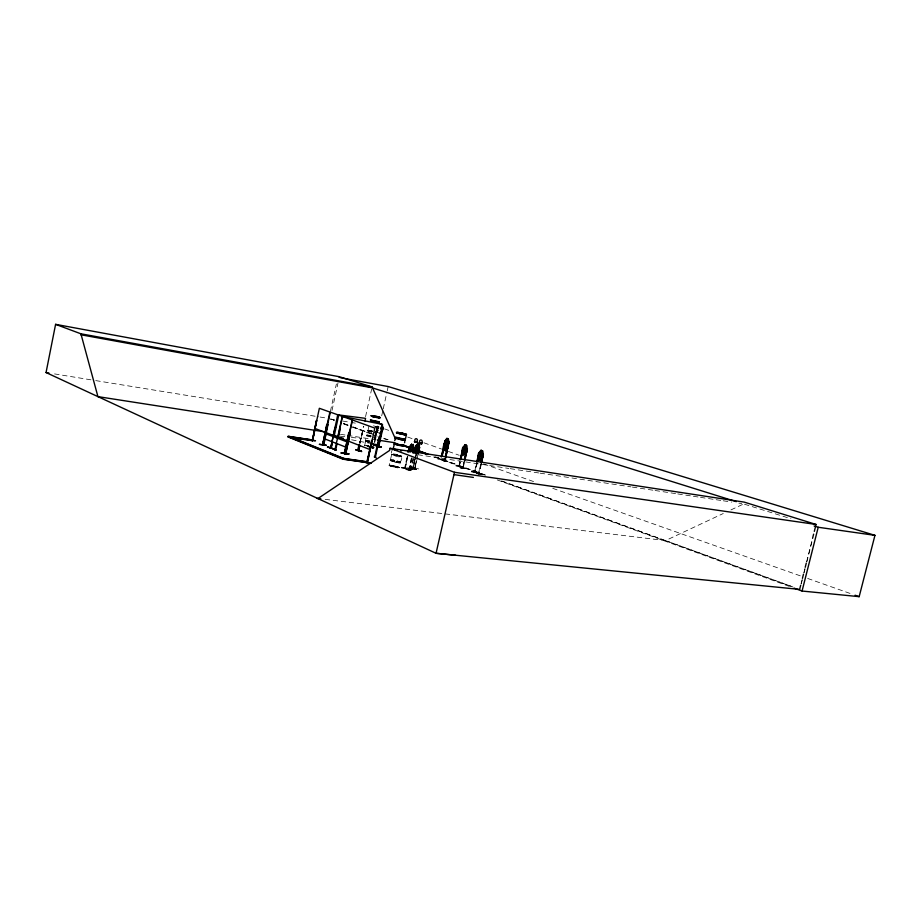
<?xml version="1.0" encoding="UTF-8"?>
<svg xmlns="http://www.w3.org/2000/svg" width="921" height="921" viewBox="0 0 921 921"><rect width="100%" height="100%" fill="white"/><g stroke="black" fill="none" stroke-linecap="round" stroke-linejoin="round"><path stroke-width="0.69" stroke-dasharray="4.61 3.45" d="M376.079 427.471L378.163 427.655L375.492 437.164M400.336 461.928C387.488 462.457 388.72 456.413 399.864 462.008M391.494 454.456L401.625 456.62L391.517 454.514L396.836 456.54L400.957 457.15L401.66 456.54L397.573 454.974L391.563 454.237L401.648 456.356L396.341 454.341L392.219 453.731L391.494 454.433M390.193 460.247L400.278 462.492L394.292 461.766L390.216 460.166L389.134 465.6L393.129 467.005L399.023 467.638L400.163 462.733L390.239 460.592L395.523 462.388L400.14 462.791M397.055 455.55L401.383 455.803M375.664 426.365L378.14 427.563L375.63 426.676M367.813 430.775L368.078 431.016M377.034 432.697L375.457 431.961L376.24 432.26M375.791 432.835L374.893 432.709L377.08 432.456L376.447 432.905M375.952 437.13L375.238 436.681M378.128 427.321L375.043 426.964M409.039 467.73L416.799 469.445L408.924 467.776M418.767 468.95L411.123 467.154L418.825 468.628M411.227 466.751L418.825 468.628M392.473 465.761L391.275 465.45L392.553 465.427M368.043 442.23L365.602 440.825L369.989 441.194M365.591 441.32L369.862 441.781M400.336 461.87C407.289 451.52 386.129 459.349 392.772 449.195M330.409 411.399L336.384 383.988M332.009 410.455L337.995 383.009M359.662 442.966L362.862 430.579L360.307 443.07M359.858 443.024L363.427 426.308M365.556 416.672L371.624 389.134M360.111 443.013L363.783 426.388M365.591 441.32L364.647 445.568L365.81 445.488M368.93 426.193L366.938 435.207L371.232 435.61M368.596 431.201L371.416 432.294M375.618 432.663L377.011 432.26L376.275 431.903M379.751 433.192L377.714 432.628L376.436 429.082L377.138 426.089L374.11 440.975M374.26 439.616L377.092 426.089M374.191 442.46L377.909 426.308L377.242 426.147M378.105 426.4L377.61 428.645L378.715 431.535M374.789 442.356L375.964 437.245M381.697 415.832L382.929 410.259M383.24 408.866L386.947 392.127M387.257 390.734L388.19 386.544M390.504 459.602L391.586 454.744L396.122 455.319M401.383 467.822L407.911 468.259L401.153 467.672M406.909 457.679L404.526 468.271C407.094 471.54 410.985 468.236 408.763 469.86L411.422 457.898M405.056 467.546L404.803 468.305M407.427 456.39L405.01 468.444L407.635 456.517M405.24 468.467L407.853 456.551M406.38 469.687L412.827 470.562L406.184 469.572M407.024 467.787L414.738 469.698L406.944 468.202M409.154 467.534L416.81 469.491L409.177 467.477M409.154 470.009L411.652 457.933M411.86 458.059L409.085 469.906M409.408 470.044L412.078 458.094M410.985 468.317L411.042 469.215L413.184 459.936M413.218 458.554L410.605 469.123M413.31 458.658L410.916 469.203L412.781 468.824L416.004 454.548M414.611 458.957L412.677 468.812L415.82 454.824M410.939 469.203L412.884 468.777L416.177 454.514M416.442 454.583L413.333 468.536M413.379 468.547L413.414 467.822M416.154 461.168L414.922 468.202L416.729 459.855M414.887 468.19L416.327 461.133M417.04 458.462L417.973 454.295M412.873 468.501L415.037 468.144L417.524 457.035M437.866 459.153L443.565 460.051M445.384 458.497L444.808 461.202L440.664 459.706L440.791 458.992L441.458 459.199L440.837 459.706M440.699 459.706L441.032 459.038L441.101 459.844M441.136 459.072L440.952 459.809L445.016 461.225L445.58 458.52M448.009 461.72L442.276 460.88M444.406 461.064L445.004 458.359M444.67 461.168L445.2 458.382M458.577 466.613L459.395 466.107M463.309 467.534L463.148 468.225L458.635 466.636L459.878 461.156M459.28 466.809L460.086 461.179M459.072 466.786L460.592 459.924M459.234 466.797L460.788 459.959M460.373 467.856L466.038 468.282M464.057 461.168L462.86 468.19L464.265 461.202M464.46 461.306L462.653 468.052M463.102 468.213L464.656 461.34M471.667 471.575L477.377 472.749M474.384 472.392L474.799 471.713M481.28 464.265L479.081 474.05L474.442 472.404L476.675 462.664M476.871 462.699L474.453 472.415M477.078 462.814L474.891 472.565L477.274 462.837M480.866 464.115L478.379 473.855L479.208 473.325M478.413 473.866L480.67 464.08M481.073 464.23L478.736 473.912M481.902 474.465L476.145 473.21M801.04 583.868L802.087 579.723M803.837 572.816L804.885 568.671M806.635 561.764L812.575 538.278M801.258 583.937L802.306 579.816M804.033 572.966L805.081 568.856M806.819 561.994L812.713 538.693M373.73 437.889L375.78 437.924L375.043 437.567M390.239 460.12L399.875 462.008M376.804 428.173L377.978 428.058M390.412 459.786L400.324 462.457M365.591 440.825L368.907 440.664M371.151 435.909L366.777 435.472L370.53 436.312M378.013 427.954L376.021 427.747M375.814 437.809L375.169 437.268M375.86 437.74L373.834 437.59M401.13 467.695L407.796 468.582M471.633 471.598L477.504 472.427L471.333 471.886M399.046 467.833L398.24 466.901M399.081 467.361L397.895 467.661M378.07 427.862L375.572 426.953M389.123 465.312L391.402 465.243M365.625 440.733L369.263 441.942M364.739 445.476L366.754 445.488M367.882 430.867L369.102 430.637M368.227 430.498L371.52 431.799L367.905 430.625L369.183 430.291L368.504 430.234M325.148 499.366L665.492 540.581L723.261 513.515M730.963 509.9L743.8 503.891M367.963 430.591L371.128 430.614M412.585 467.983L414.957 467.649M412.919 468.064L414.692 467.58M412.516 468.202L410.996 468.547L412.781 468.271M389.71 465.082C389.007 466.567 395.178 467.074 396.939 467.408M389.203 465.473L390.343 465.439M375.48 437.498L375.227 437.003M375.872 432.594L374.905 432.536M370.138 431.811L369.54 431.362M369.091 431.442L369.54 431.719M368.469 430.349L369.459 431.074M398.62 467.534L395.754 467.361M376.516 432.686C373.258 432.064 378.842 433.4 375.699 433.112M376.551 432.375L374.985 432.191M377.76 432.628L376.505 429.071M340.206 436.174L345.778 436.784M351.362 437.394L361.124 438.465M363.058 430.637L362.402 430.521M390.366 465.255L391.344 465.358M390.331 465.45L391.321 465.566M396.859 467.73L397.86 467.856M397.964 462.837L398.931 462.952M404.664 467.477L405.021 467.626M409.35 469.238L408.901 469.088M408.82 469.284L405.136 467.891M406.173 469.503L412.608 470.435M369.091 430.637L371.059 430.913M369.045 430.821L369.943 430.924M369.045 431.419L369.655 431.615M374.916 432.502L375.872 432.444M478.494 473.336L475.006 472.059M476.053 473.613L482.155 474.534M463.263 467.511L462.676 467.35M462.561 467.523L459.188 466.291M460.201 467.764L465.98 468.593M460.132 467.787L466.176 468.708M444.555 460.373L445.177 460.535M444.463 460.546L441.217 459.36M417.961 454.744L508.841 468.444M510.257 468.662L538.658 472.945M540.074 473.164L630.954 486.864M632.37 487.082L653.668 490.294M655.084 490.502L676.382 493.714M677.81 493.932L692.005 496.074M693.432 496.292L699.108 497.144M700.524 497.363L714.731 499.504M716.147 499.712L721.822 500.575M723.25 500.782L731.769 502.072M738.861 503.142L741.704 503.568M340.471 434.298L346.158 435.173M347.585 435.403L370.334 438.926M371.75 439.156L376.021 439.812M54.569 373.914L94.322 380.373M95.738 380.603L318.654 416.81M320.071 417.04L327.174 418.192M334.346 419.711L330.144 419.032L334.173 420.506M342.762 421.081L349.773 422.221M351.177 422.44L355.379 423.13M375.02 426.308L379.222 426.999M366.742 445.488L368.953 445.891M369.943 430.947L372.165 431.35M351.603 439.789L369.643 443.277M392.507 465.554L397.4 466.602M368.93 446.017L367.732 445.971L368.884 446.213M371.094 436.174C365.844 431.684 362.816 442.932 369.356 441.631M371.036 436.496L366.777 435.852L370.334 437.199M368.907 440.664L370.058 440.894M369.931 441.458L365.579 440.998L369.206 442.218M372.28 430.832L369.966 430.66M371.059 430.901L372.222 431.132M371.013 431.109L372.211 431.166M372.107 431.615L367.847 431.143L369.344 431.742M373.396 425.824L374.559 426.089M394.51 466.97L389.215 465.255M371.589 431.512L369.471 431.074M371.474 432.041L369.229 431.373M370.449 436.623L366.754 435.552L370.38 436.899M368.043 442.23L369.16 442.517M367.122 446.386L368.239 446.662M367.088 446.501L368.204 446.8M396.111 461.433L397.342 461.743M376.758 427.586L378.842 428.161M397.388 466.74L392.473 465.738L399.046 467.718M744.49 504.213L790.909 518.719M376.447 427.528L377.955 428.127M375.515 431.661L376.827 432.26M375.423 432.168L376.781 432.467M397.388 466.602L398.263 467.051M397.331 466.947L398.781 467.511M384.644 428.91L388.708 430.349M407.692 437.061L413.115 438.972M423.959 442.805L441.585 449.045M448.366 451.44L459.211 455.273M483.617 463.896L536.494 482.592M552.761 488.337L800.867 576.039M807.648 578.446L852.397 594.252M331.353 419.147L334.047 420.126M343.475 423.545L351.557 426.481M352.904 426.976L374.456 434.804M387.925 439.697L383.884 438.235L387.971 439.708M665.492 540.581L793.154 586.976M435.794 456.989L487.14 475.673M502.003 481.084L792.923 586.953M331.56 419.182L334.254 420.16M343.671 423.591L351.753 426.527M353.088 427.01L374.571 434.839M435.173 456.897L486.507 475.581M501.369 480.992L664.824 540.5M343.602 423.936L371.877 434.24M373.224 434.735L377.265 436.209M384.011 438.672L386.705 439.651M433.906 456.851L482.454 474.545M497.294 479.956L791.266 587.103M398.252 467.039L398.874 467.315M455.883 465.807L461.674 466.659L455.86 465.807"/><path stroke-width="1.38" d="M415.072 450.484C415.486 458.739 420.275 428.795 416.05 453.328M417.248 449.989L417.213 451.889L418.502 449.77L419.585 444.014L418.468 452.879M416.741 453.005L416.729 450.841M465.416 445.499L465.784 448.435L464.725 450.783L464.057 449.275L465.485 445.499M443.404 446.812C445.626 455.331 442.287 445.994 444.083 443.83L446.213 441.343L446.581 444.164L447.721 439.133L444.866 444.118L442.172 455.837M415.624 449.39C415.785 453.811 418.974 434.988 414.957 452.038M482.984 454.168L480.992 462.687M448.711 442.115L445.879 457.173M419.17 444.544L417.708 450.15L418.963 444.578M373.212 445.004L378.911 446.673L378.646 445.845L378.186 446.489L382.411 427.321M415.498 447.848L414.657 451.336M326.253 432.087L97.925 396.629L46.05 372.533L55.594 324.342L339.365 376.735L372.107 386.947L395.581 439.259M455.596 555.259L436.047 553.291L97.925 396.629L80.91 333.805L55.594 324.342M349.024 432.525L344.201 453.374L344.961 453.604L352.513 420.011L374.801 428.104L367.26 462.664L343.003 459.199L288.089 436.945L288.227 436.301L311.609 439.824L312.449 440.019L290.265 436.796L290.138 437.44L312.357 440.71M311.609 439.824L312.242 440.745L316.467 420.529L312.541 440.791L316.686 420.563M308.811 440.111L315.535 440.745L288.089 436.945M319.345 444.359L326.414 445.234M326.771 424.362L322.787 444.866L329.891 412.044L319.357 408.291L312.403 440.722M327.001 424.397L322.511 444.82M327.392 424.512L327.98 424.685L323.685 445.142L322.88 444.901L327.611 424.558M323.018 444.958L325.516 433.664L347.24 441.999L344.673 453.569L348.794 432.49L349.416 432.663L348.794 432.49M323.248 445.039L330.328 412.136L352.202 419.93L344.984 453.627L349.186 432.628M323.455 445.108L325.631 434.896M339.193 377.518L339.365 376.735M326.299 445.396L319.506 444.313M327.703 446.95L333.367 448.826L327.473 446.938M332.308 441.907C332.389 442.874 330.374 450.553 331.03 447.169M331.18 448.009L332.504 441.976M334.231 435.748L338.732 415.129M335.866 449.851L333.69 448.93M335.302 448.976L334.968 449.69L342.267 416.407L382.514 424.385L375.342 457.392L374.456 457.184L374.859 456.528M337.961 437.176L342.485 416.476M336.994 443.726L335.751 449.851L335.209 448.918M338.226 438.465L340.194 429.128L339.504 428.99L340.252 429.163M341.53 453.12L348.196 453.65M343.003 459.199L343.153 458.52L288.227 436.301M350.084 432.882L345.536 453.8L349.945 432.778M345.732 453.823L350.314 432.916L349.715 432.743L350.314 432.916M345.64 452.936L345.766 453.834L345.099 453.65M341.645 453.155C364.716 455.722 325.631 450.876 348.126 453.938M355.782 449.805L361.516 451.198L356.07 449.816M359.351 444.348C357.141 449.252 358.085 455.446 359.697 445.845M359.547 444.406L358.119 450.668L359.512 445.776M358.43 450.657L358.591 449.92M364.969 421.024L365.556 418.353L337.731 414.807L330.743 447.963L335.002 427.332L335.67 427.448M364.14 462.215L371.002 463.217L364.025 461.72M366.408 462.33L366.558 461.663L343.66 458.382L343.51 459.061L366.742 462.434M366.788 462.457L371.762 441.055L367.456 462.653L366.892 461.651M367.065 462.492L371.762 441.055M373.73 445.154L373.868 444.463L373.799 445.177M374.34 456.735L376.298 457.99M380.707 428.53L380.995 427.206M379.809 436.888L379.072 436.715L374.686 457.265M375.192 457.311L375.515 456.643L374.651 456.436M382.399 427.332L378.393 446.512M381.95 427.471C384.805 424.224 376.666 422.716 381.697 424.259L383.032 427.747L378.669 446.639L379.13 445.994M383.032 427.747L382.365 430.74L379.705 433.181M814.325 531.371L816.075 524.463L744.237 502.118L390.044 448.285L389.56 450.461L318.01 498.503M393.117 448.941L394.418 443.91M394.695 440.629L395.719 438.062M404.618 442.759L404.883 440.146M395.523 437.107L405.321 439.444L406.46 434.436M408.095 452.395L409.143 447.042L411.56 444.244M408.613 451.106L409.626 446.938M408.82 451.221L409.741 447.03M414.427 441.792L417.006 442.391L414.542 441.504M412.527 451.002L413.126 444.889L411.56 444.348M412.62 452.591L413.517 448.343M413.138 451.29L413.736 448.642L413.276 452.775M413.045 452.741C415.406 451.382 411.56 437.371 413.955 448.757M414.22 453.316L415.567 447.721M414.784 452.061L416.695 444.555L417.443 444.475L416.695 444.636M415.866 453.362L417.132 447.468M416.315 453.144L418.859 444.095L417.57 447.571M416.81 451.727L417.432 448.93M416.591 453.213L417.466 447.525M421.173 443.508L421.76 443.749L419.297 442.863M419.711 442.897L419.17 443.151M418.03 452.844L419.274 446.984M418.203 452.81L419.711 447.33M418.295 452.902L419.539 447.353M421.645 443.542L419.239 442.863M441.286 457.012L444.878 440.871L446.95 438.361M441.792 455.699L445.28 440.768M441.965 455.803L445.304 441.044L446.892 438.442M444.901 443.761L445.511 441.078L444.935 440.917M448.631 441.93L449.241 442.368M445.304 457.012L448.677 441.93M445.511 457.035L448.861 442.23M445.683 457.15L449.103 442.322L448.308 438.845M390.044 448.285L454.479 472.289L436.047 553.291L799.635 589.394L800.683 585.249M465.093 444.866L462.883 447.399C461.087 449.31 464.311 459.786 462.307 450.45M460.201 459.786L462.987 447.456C464.806 448.101 464.184 443.093 466.579 445.361L467.338 448.918L464.967 459.959M460.707 458.439L463.367 447.307M460.903 458.554L463.424 447.41L461.099 458.589M464.38 459.786L466.889 448.55M464.575 459.821L467.085 448.826L464.771 459.936M481.05 450.3L478.782 452.867C476.94 454.824 480.278 465.462 478.195 455.964M476.986 461.271C477.884 456.793 478.367 453.616 480.992 450.381L482.535 450.899L483.375 454.444L481.395 462.837M477.193 461.306L479.277 452.81M477.389 461.421L479.323 452.971M477.596 461.456L479.507 453.097L478.782 452.867M481.188 462.722L482.949 454.249M481.602 462.86L483.111 454.341M802.433 578.342L803.48 574.197M805.23 567.29L806.278 563.145M812.575 538.278L813.623 534.134M802.064 591.04L818.216 527.261L874.95 535.343L859.166 596.658L802.064 591.04L793.971 588.082M382.526 427.528L382.963 427.747M417.731 452.787L418.641 450.484L417.812 452.81M411.906 444.947L410.432 449.126L411.157 450.795L412.32 448.193L411.975 444.958M481.384 450.945L479.991 454.79L480.693 456.321L481.775 453.938L481.453 450.956M341.795 453.051L348.541 454.053M411.491 444.336L409.408 449.885L410.006 452.257M405.159 440.319L403.007 440.261M405.873 435.057L397.538 433.204M406.173 434.447L397.722 433.192M335.762 450.196L333.644 448.976M392.841 448.988L394.05 448.849M392.864 448.746L393.762 449.057M395.293 437.533L405.378 439.697L404.503 439.271M398.643 433.296L396.49 432.479L398.471 433.077M446.282 447.813L448.251 445.304M445.534 450.703L447.687 448.308L445.545 450.783L444.164 450.219M464.426 454.421C472.611 447.284 458.071 458.048 464.483 454.433M482.627 457.507L480.382 460.109L482.558 457.495M373.523 447.79L372.936 447.111L373.661 447.376M379.118 422.82L370.599 420.793M371.934 416.327L371.186 415.981L379.061 417.558M371.497 415.67L373.247 416.614L371.232 415.705L377.829 416.637M415.67 448.113L416.695 444.555L415.578 448.02M418.848 444.187L419.585 444.014M394.43 443.554C393.843 444.567 404.952 446.915 403.133 445.419M373.581 447.468L372.464 447.779M373.132 447.813L372.119 447.03M394.637 442.932L399.472 444.693L403.801 445.004M394.487 443.254L399.403 445.05L403.801 445.361M395.731 437.705L400.647 439.478L405.033 439.812M404.446 434.24L406.414 434.528M397.826 432.997L399.357 433.296M398.897 433.238L398.091 433.169M370.656 420.195L379.095 422.106M370.599 420.471L379.038 422.382M379.832 417.581L377.817 416.637M372.614 416.407L379.187 417.581L378.243 417.547M371.324 415.647L376.677 416.545M334.91 449.644L335.578 449.77M345.939 453.074L345.697 453.04M331.353 447.261L330.904 447.215M393.359 448.608L394.073 448.642M373.201 447.502L369.39 447.065M376.862 446.535L381.259 446.904L377.184 446.627M378.289 445.994L373.903 444.693M376.954 446.144L381.259 446.927M416.407 442.149L417.052 442.207M419.849 443.001L419.216 442.955L421.76 443.749M405.171 434.988L405.885 435.057M398.655 432.582L404.722 434.102M404.849 434.459L405.044 434.355M396.974 432.363L406.483 434.447M396.974 432.386L398.701 432.398M377.978 422.854L378.646 422.912M372.291 416.257L373.765 416.384M373.385 416.637L372.809 416.257M379.843 417.558L378.519 417.34L379.464 417.593M333.229 435.403L336.027 435.714M317.02 498.388L320.865 498.848M372.475 447.756L369.344 447.249M400.658 450.714L401.637 450.841M371.624 447.341L372.533 447.468M405.182 434.988L396.433 432.801L399.772 433.089L398.609 432.893M343.153 458.52L367.41 461.997L366.558 461.663M341.484 453.04L348.265 453.903M454.479 472.289L816.075 524.463M453.949 474.614L473.406 477.423M344.615 452.648L344.569 452.625M363.979 462.112L370.806 463.033M409.926 447.284L409.281 447.099M414.162 448.792L413.943 448.757M346.849 443.013L346.998 443.128M377.449 440.031L394.51 442.69M372.153 441.205L371.531 441.021M481.061 450.392L482.581 450.818L481.982 456.517L480.578 458.013L479.599 457.679L479.024 455.492M467.477 448.964L467.281 448.93M444.866 447.307L446.282 447.721M446.155 441.332L447.641 441.827M446.961 438.454L448.377 438.845M46.05 372.533L48.894 372.993M403.007 440.273L395.224 438.189M80.91 333.805L372.107 386.947M80.714 334.737L371.923 387.753L736.282 501.646M372.775 416.419L373.707 416.557M378.278 417.374L373.742 416.396M377.103 417.616L379.97 417.777M340.597 377.783L388.19 386.544L874.95 535.343M373.558 445.142L373.442 444.336M337.731 437.107L343.28 438.189M371.025 443.554L377.967 444.889M399.818 432.778L401.13 432.87M399.76 433.089L404.733 434.321M377.115 417.616L372.441 416.419M323.467 444.313L323.409 444.302M375.446 416.545L377.725 417.075M378.784 417.42L380.281 417.65L378.773 417.063M400.543 433.791L401.844 434.09M367.191 461.697L366.961 461.686M376.677 416.522L379.049 417.236M373.661 416.833L374.778 417.109M402.431 433.158L403.663 433.469M402.385 433.342L403.617 433.653M395.662 449.793L394.568 449.471L396.939 449.966M380.58 428.656L382.652 429.244M414.462 441.596L417.006 442.391M394.614 449.344L395.708 449.655M394.522 449.667L395.616 450.024L394.522 449.736M363.749 385.197L370.564 387.327M814.118 525.972L818.216 527.261M372.003 415.866L372.786 416.108M371.911 416.327L372.694 416.568M355.863 449.759L361.677 451.612M404.71 433.941L406.173 434.47M327.439 446.973L333.367 448.826M344.673 453.167L345.076 453.236M465.036 444.935L466.579 445.361L465.98 450.968L464.621 452.453L463.666 452.119L463.113 449.978M855.102 595.219L859.166 596.658M403.363 445.188L408.763 447.157M418.226 450.599L426.331 453.546M402.753 445.096L409.511 447.548M413.564 449.022L416.257 450.012M418.963 450.991L428.415 454.433M405.585 446.535L409.638 448.009M419.078 451.451L427.16 454.398M314.97 428.472L325.435 432.467M325.873 432.559L347.608 440.871M347.908 440.952L370.058 449.586M324.399 438.764L346.1 447.226M378.381 422.474L379.13 422.82M323.11 444.59L323.778 444.762M322.914 444.912L323.662 445.119M396.801 432.467L397.4 432.709M404.515 438.926L405.378 439.34M402.995 445.741L403.594 445.983M379.095 421.783L370.3 419.988M403.582 445.983L393.923 444.049M333.978 448.988L335.808 450.288M445.039 443.381L445.557 445.476L446.466 445.787L447.779 444.325L448.274 438.914M444.359 446.363L444.878 448.458L445.799 448.78L447.111 447.318L447.594 441.907M447.571 441.827L448.366 445.304M447.295 443.899L446.063 445.891L446.294 448.504L445.718 446.236L444.279 447.79L445.58 445.741L445.35 443.22L445.937 445.373L447.295 443.899M447.042 442.126L445.902 447.146L445.557 444.359L447.042 442.126M289.528 436.496L289.39 437.141L344.35 459.395L344.5 458.716L289.528 436.496M478.966 459.521L480.451 460.12L478.966 459.521M444.97 447.249L444.141 443.841L444.97 447.249M421.818 442.702A1.589 1.347 -85.3 0 0 421.219 440.065A1.589 1.347 -85.3 0 0 419.562 442.068A1.589 1.347 -85.3 0 0 421.818 442.702M417.063 441.355A1.589 1.335 -85.3 0 0 416.453 438.718A1.589 1.335 -85.3 0 0 414.818 440.722A1.589 1.335 -85.3 0 0 417.063 441.355"/></g></svg>
